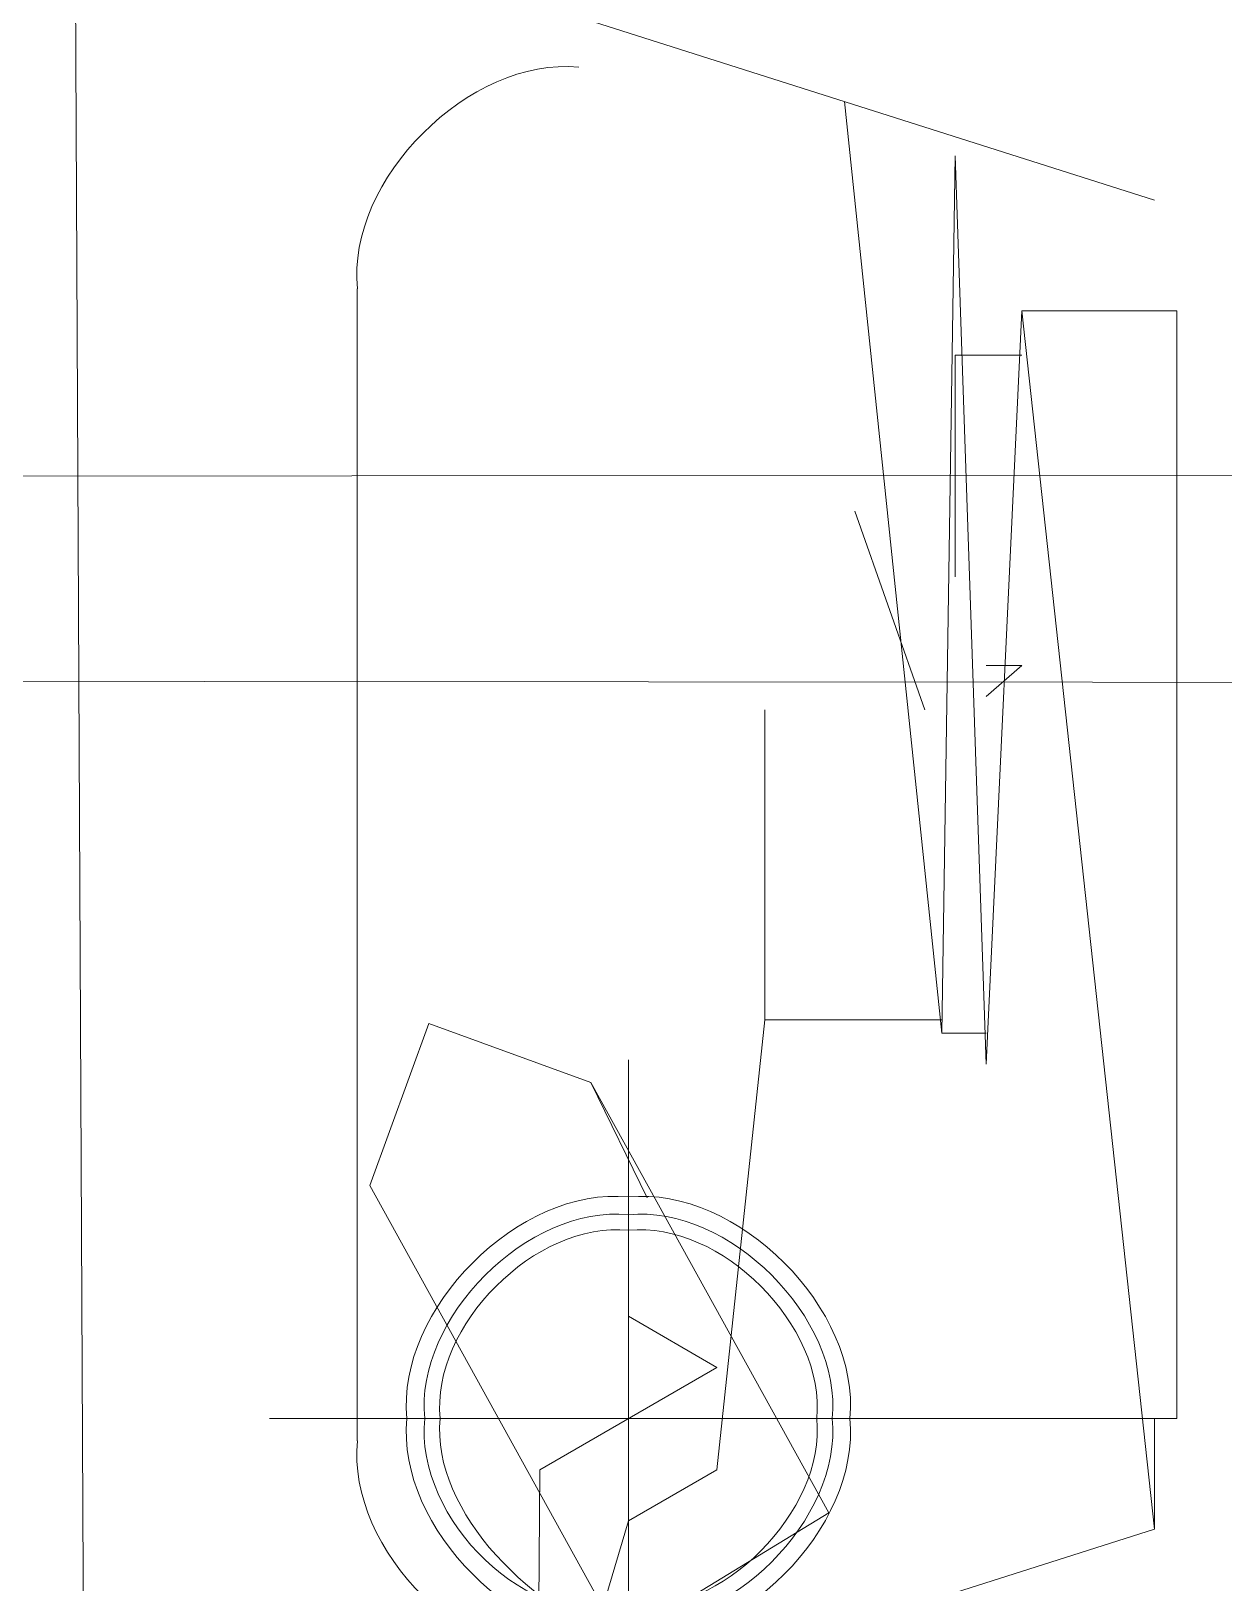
# Model space of a CAD drawing. Header units: millimetres. Extents: x 521 to 148073, y -17811 to 32040.
# Drawn here: x 65957.85 to 65985.86, y 20476.05 to 20512.47 of the extents above; entities that cross this region are included whole.
import ezdxf

# ---------------------------------------------------------------- set-up
doc = ezdxf.new("R2010")
doc.units = ezdxf.units.MM
doc.layers.add('Datové rozvody', color=6, linetype='Continuous')
doc.layers.add('PDF_Geometrie', color=7, linetype='Continuous', true_color=0xbdbdbd)

# ---------------------------------------------------------------- blocks, each defined once
blk = doc.blocks.new('projektor')
at = {"layer": 'PDF_Geometrie', "lineweight": 13}
for points in [[(86049.973, 14962.813), (86049.946, 15074.307)], [(86054.6, 14962.772), (86054.685, 15074.348)], [(86071.48, 15055.987), (86046.191, 15055.987), (86046.191, 15055.481)], [(86046.191, 15055.987), (86046.191, 15052.446)], [(86071.48, 15055.987), (86071.48, 15052.446), (86071.48, 15035.27)], [(86037.702, 15036.751), (86043.662, 15055.481)], [(86071.48, 15055.481), (86074.008, 15055.481), (86046.191, 15052.446), (86063.387, 15051.638), (86042.651, 15050.93), (86062.679, 15050.625), (86041.409, 15048.401)], [(86074.008, 15055.481), (86079.968, 15036.751), (86092.529, 15039.296)], [(86047.202, 15052.446), (86047.202, 15050.93), (86052.26, 15050.93)], [(86054.284, 15051.638), (86054.284, 15052.446), (86054.991, 15051.638)], [(86062.679, 15050.625), (86062.679, 15051.638)], [(86071.48, 15043.464), (86071.48, 15051.658)], [(86062.376, 15046.58), (86062.376, 15050.625)], [(86055.295, 15050.232), (86050.763, 15048.635)], [(86066.441, 15043.89), (86063.807, 15042.603), (86073.63, 15048.041), (86076.534, 15043.293), (86066.158, 15037.561)], [(86055.295, 15046.58), (86062.376, 15046.58), (86072.647, 15045.487)], [(86069.144, 15043.464), (86070.311, 15045.487), (86072.647, 15041.441), (86089.025, 15041.32)], [(86072.647, 15045.487), (86073.816, 15043.464), (86087.857, 15039.296)], [(86071.48, 15043.464), (86063.286, 15043.464), (86079.673, 15043.464)], [(86066.158, 15037.561), (86062.461, 15038.907), (86063.807, 15042.603)], [(86071.985, 15037.273), (86045.685, 15037.273)], [(86084.787, 15033.227), (86104.355, 15033.227), (86114.47, 15032.418), (86114.47, 15031.204), (86010.475, 15030.698)]]:
    blk.add_lwpolyline(points, dxfattribs=at)
for points in [[(86066.421, 15043.464), (86066.169, 15045.953), (86068.99, 15048.774), (86071.479, 15048.522)], [(86071.479, 15048.522), (86073.968, 15048.774), (86076.789, 15045.953), (86076.537, 15043.464)], [(86066.826, 15043.464), (86066.594, 15045.754), (86069.189, 15048.35), (86071.479, 15048.118)], [(86071.479, 15048.118), (86073.769, 15048.35), (86076.365, 15045.754), (86076.132, 15043.464)], [(86067.18, 15043.464), (86066.966, 15045.58), (86069.364, 15047.977), (86071.479, 15047.764)], [(86071.479, 15047.764), (86073.595, 15047.977), (86075.993, 15045.58), (86075.778, 15043.464)], [(86071.479, 15038.407), (86068.99, 15038.154), (86066.169, 15040.976), (86066.421, 15043.464)], [(86071.479, 15038.811), (86069.189, 15038.579), (86066.594, 15041.175), (86066.826, 15043.464)], [(86071.479, 15039.165), (86069.364, 15038.95), (86066.966, 15041.349), (86067.18, 15043.464)], [(86076.537, 15043.464), (86076.789, 15040.976), (86073.968, 15038.154), (86071.479, 15038.407)], [(86076.537, 15043.464), (86075.993, 15041.349), (86073.595, 15038.95), (86071.479, 15039.165)], [(86075.778, 15043.464), (86076.365, 15041.175), (86073.769, 15038.579), (86071.479, 15038.811)], [(86045.685, 15037.274), (86043.196, 15037.022), (86040.375, 15039.842), (86040.627, 15042.332)], [(86077.043, 15042.332), (86077.295, 15039.842), (86074.473, 15037.022), (86071.985, 15037.274)]]:
    blk.add_open_spline(points, degree=3, dxfattribs=at)

msp = doc.modelspace()

# ---------------------------------------------------------------- block references
at = {"layer": 'Datové rozvody', "xscale": 1.027900945623324, "yscale": 1.027900945623324, "zscale": 1.027900945623324, "rotation": 270.0000000000001}
msp.add_blockref('projektor', (50508.686, 108952.866), dxfattribs=at)

doc.saveas('drawing.dxf')
